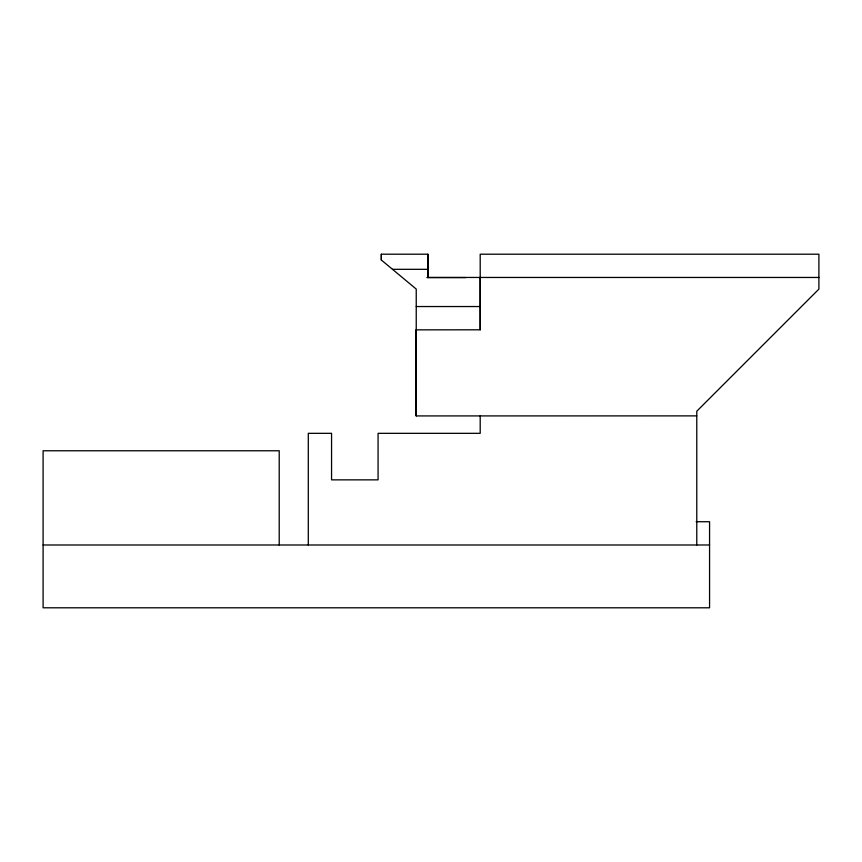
<?xml version="1.0" encoding="UTF-8"?>
<svg xmlns="http://www.w3.org/2000/svg" width="862" height="862" viewBox="0 0 862 862"><rect width="100%" height="100%" fill="white"/><g stroke="black" fill="none" stroke-linecap="round" stroke-linejoin="round"><path stroke-width="1.29" d="M696.776 415.883L416.227 415.926L416.238 289.082L381.338 260.022L381.338 254.204L427.875 254.204L427.875 277.467L427.875 254.204M416.26 329.801L416.227 415.926L416.174 329.855L480.22 329.801L480.199 277.467M392.501 269.321L427.875 269.321M427.164 277.456L818.9 277.467M427.207 277.575L465.717 277.575M416.238 306.538L480.22 306.538M696.151 521.725L709.566 521.725L709.566 607.796L43.1 607.796L43.1 450.772L279.213 450.772L279.213 544.989M43.1 544.989L709.566 544.989M696.776 544.989L696.776 411.228L818.9 289.104L818.9 254.204L480.199 254.204L480.22 329.801M480.199 415.883L480.199 433.327L378.073 433.327L378.073 479.854L331.558 479.854L331.558 433.327L308.294 433.327L308.294 544.989M381.338 254.204L381.338 260.022"/></g></svg>
